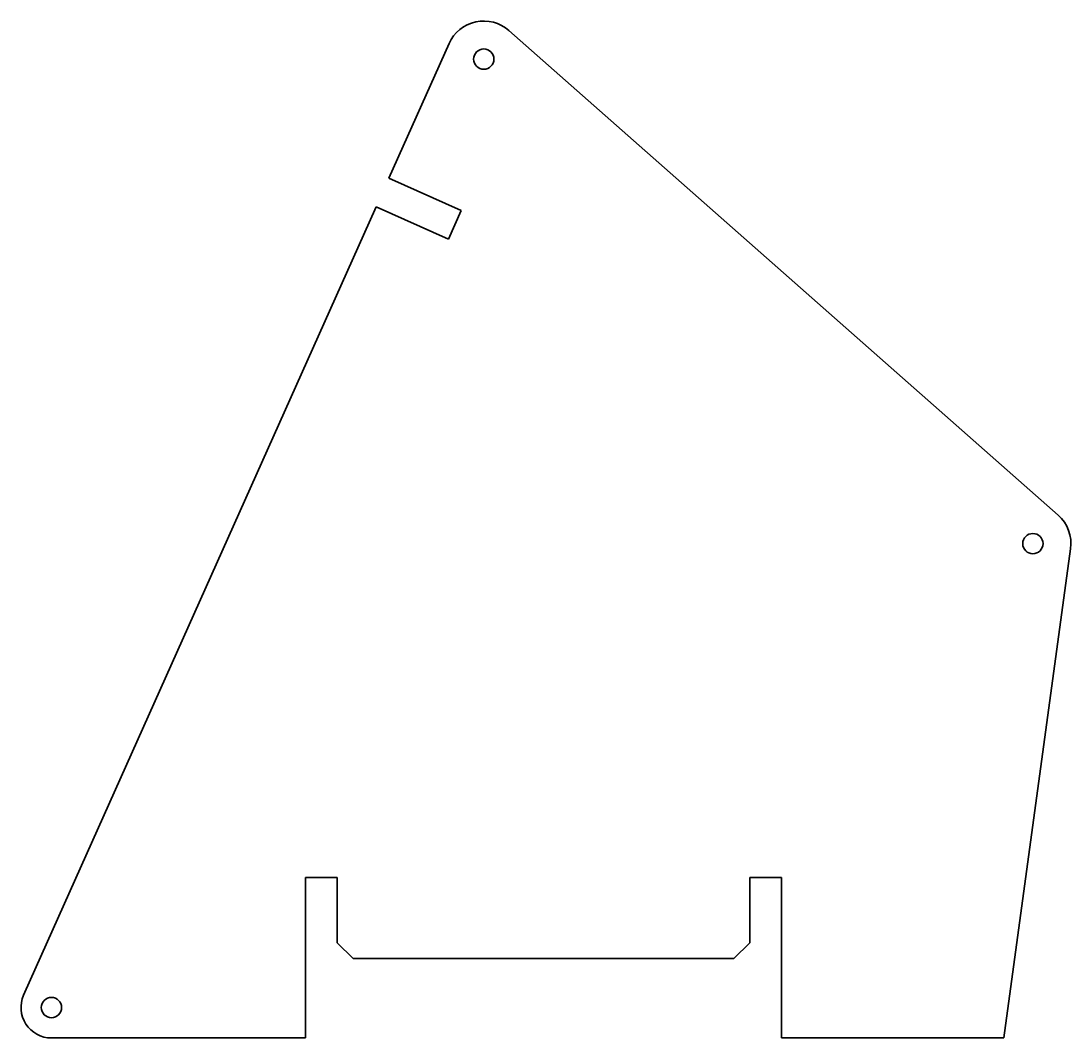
# Model space of a CAD drawing. Extents: x -17 to 314, y -55 to 265.
import ezdxf

# ---------------------------------------------------------------- set-up
doc = ezdxf.new("R2010")
doc.units = 0

msp = doc.modelspace()

# ---------------------------------------------------------------- linework, layer by layer
at = {"color": 7, "lineweight": 35}
for p, q in [((309.826782, 109.546509), (136.843628, 262.160034)), ((117.949829, 258.05957), (99.001831, 215.68158)), ((99.001831, 215.68158), (121.824585, 205.477234)), ((94.96106, 206.643829), (-16.05188, -41.643044)), ((94.96106, 206.643829), (117.783569, 196.439484)), ((117.783569, 196.439484), (121.824585, 205.477234)), ((292.712036, -55.161514), (313.777222, 98.922531)), ((72.712036, -4.561513), (82.712036, -4.561513)), ((72.712036, -55.161514), (72.712036, -4.561513)), ((82.712036, -4.561513), (82.712036, -25.161512)), ((212.712036, -4.561513), (222.712036, -4.561513)), ((212.712036, -25.161512), (212.712036, -4.561513)), ((222.712036, -4.561513), (222.712036, -55.161514)), ((82.712036, -25.161512), (87.712036, -30.161512)), ((212.712036, -25.161512), (207.712036, -30.161512)), ((87.712036, -30.161512), (207.712036, -30.161512)), ((-7.287964, -55.161514), (72.712036, -55.161514)), ((222.712036, -55.161514), (292.712036, -55.161514))]:
    msp.add_line(p, q, dxfattribs=at)
for centre in [(128.904663, 253.161514), (301.887817, 100.547966), (-7.287964, -45.561516)]:
    msp.add_circle(centre, 3.2, dxfattribs=at)
for centre, radius, start, end in [((128.904663, 253.161514), 12, 48.579826, 155.909846), ((301.887817, 100.547966), 12, 352.215184, 48.579826), ((-7.287964, -45.561516), 9.6, 155.909846, 269.999997)]:
    msp.add_arc(centre, radius, start, end, dxfattribs=at)

doc.saveas('drawing.dxf')
